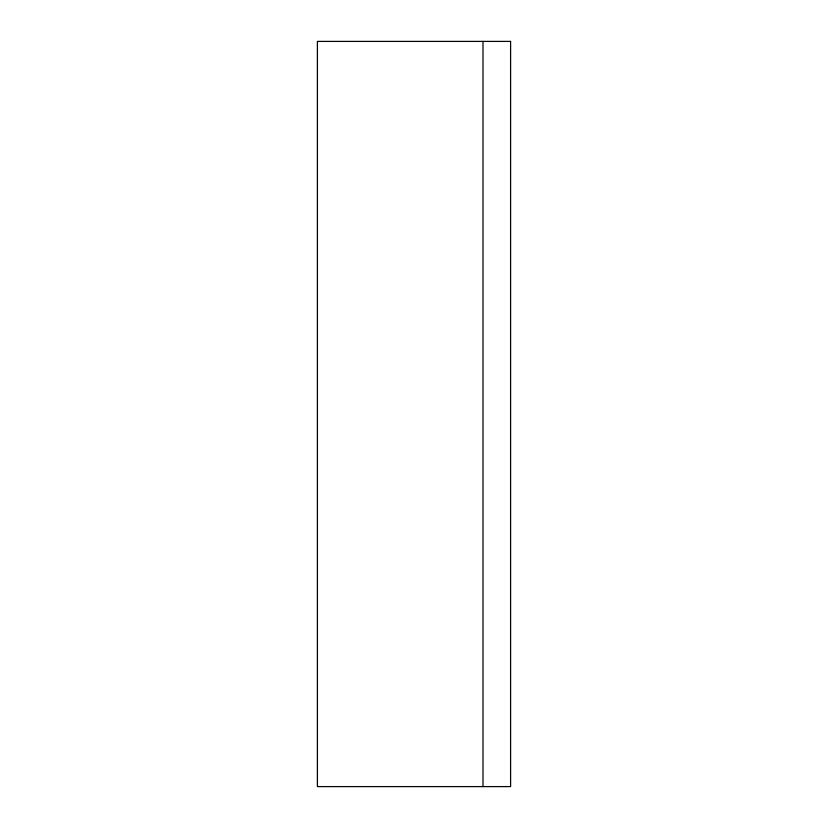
<?xml version="1.0" encoding="UTF-8"?>
<svg xmlns="http://www.w3.org/2000/svg" width="828" height="828" viewBox="0 0 828 828"><rect width="100%" height="100%" fill="white"/><g stroke="black" fill="none" stroke-linecap="round" stroke-linejoin="round"><path stroke-width="1.24" d="M483.003 41.4L483.003 786.6M510.597 41.4L317.403 41.4L317.403 786.6L510.597 786.6L510.597 41.4"/></g></svg>
